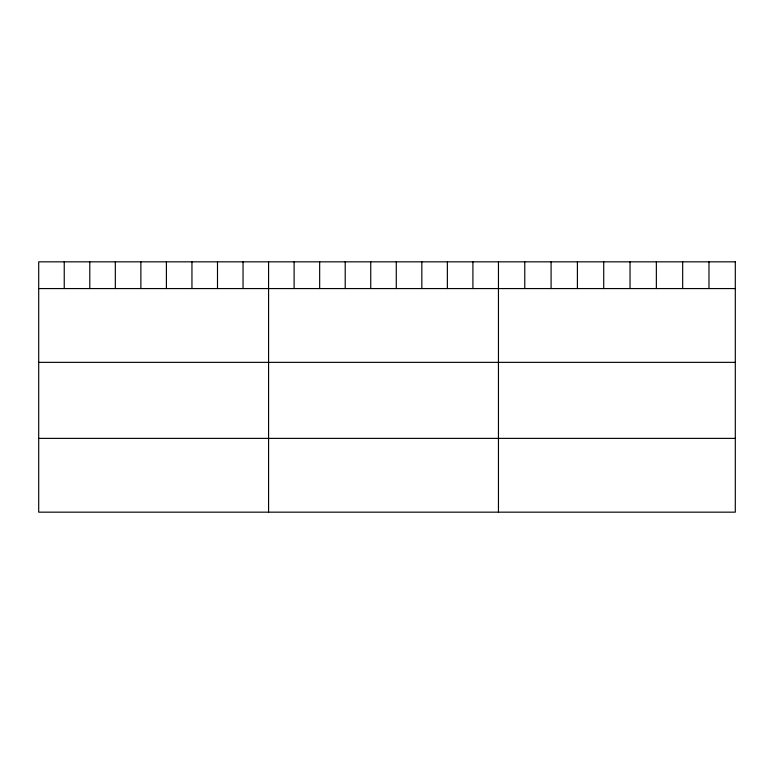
<?xml version="1.0" encoding="UTF-8"?>
<svg xmlns="http://www.w3.org/2000/svg" width="774" height="774" viewBox="0 0 774 774"><rect width="100%" height="100%" fill="white"/><g stroke="black" fill="none" stroke-linecap="round" stroke-linejoin="round"><path stroke-width="1.16" d="M38.7 288.567L735.3 288.567M38.7 362.358L735.3 362.358M38.7 438.384L735.3 438.384M708.984 261.835L708.984 288.567M682.668 261.835L682.668 288.567M656.352 261.835L656.352 288.567M630.036 261.835L630.036 288.567M603.72 261.835L603.72 288.567M577.404 261.835L577.404 288.567M551.088 261.835L551.088 288.567M524.772 261.835L524.772 288.567M498.456 261.835L498.456 512.165M472.914 261.835L472.914 288.567M447.372 261.835L447.372 288.567M421.83 261.835L421.83 288.567M396.288 261.835L396.288 288.567M370.746 261.835L370.746 288.567M345.204 261.835L345.204 288.567M319.662 261.835L319.662 288.567M294.12 261.835L294.12 288.567M268.578 261.835L268.578 512.165M243.036 261.835L243.036 288.567M217.494 261.835L217.494 288.567M191.952 261.835L191.952 288.567M166.41 261.835L166.41 288.567M140.868 261.835L140.868 288.567M115.326 261.835L115.326 288.567M89.784 261.835L89.784 288.567M64.242 261.835L64.242 288.567M735.3 261.835L38.7 261.835L38.7 512.165L735.3 512.165L735.3 261.835"/></g></svg>
